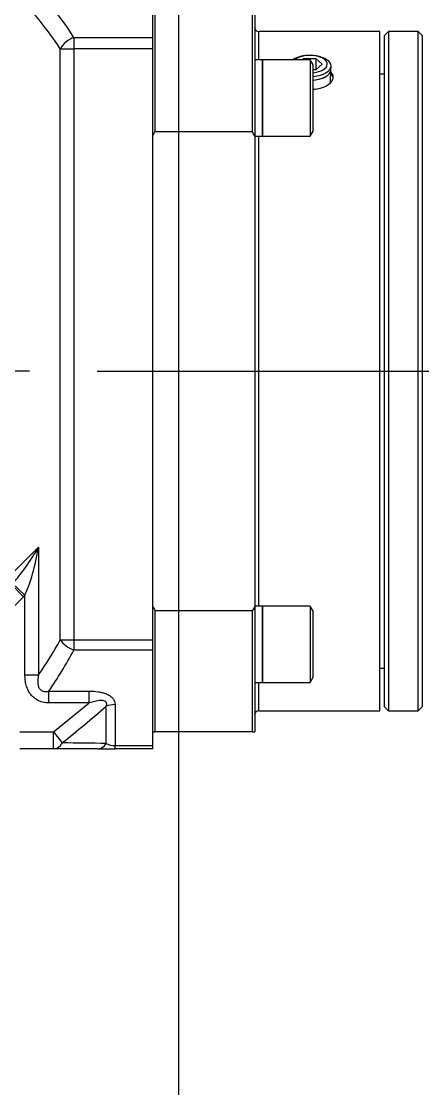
# Model space of a CAD drawing. Header units: millimetres. Extents: x 10462777 to 22643323, y 453826 to 1389191.
# Drawn here: x 11299450.3 to 11299546.4, y 583262.7 to 583518.2 of the extents above; entities that cross this region are included whole.
import ezdxf

# ---------------------------------------------------------------- set-up
doc = ezdxf.new("R2010")
doc.units = ezdxf.units.MM
doc.header["$LTSCALE"] = 200
doc.header["$MEASUREMENT"] = 0
doc.linetypes.add('CENTER2', pattern=[1.125, 0.75, -0.125, 0.125, -0.125])
doc.linetypes.add('PHANTOM', pattern=[2.5, 1.25, -0.25, 0.25, -0.25, 0.25, -0.25])
doc.layers.get('0').update_dxf_attribs({"linetype": 'CONTINUOUS'})
for name, color, linetype in [('$DDT_AUDIT_GENERATED_(276)', 7, 'CONTINUOUS'), ('2', 2, 'CONTINUOUS'), ('A290-7329-X511', 7, 'CONTINUOUS'), ('DV1_DEFAULT', 7, 'CONTINUOUS'), ('LIBRL_A6-BA-12X4', 7, 'CONTINUOUS'), ('LIBRL_A97L-0001-', 7, 'CONTINUOUS')]:
    doc.layers.add(name, color=color, linetype=linetype)
doc.layers.add('LAYOUT', color=8, linetype='CONTINUOUS', lineweight=25)

# ---------------------------------------------------------------- blocks, each defined once
blk = doc.blocks.new('r710ic')
at = {"layer": 'LAYOUT', "color": 3}
blk.add_circle((272041.37, 104232.63), 2050.12, dxfattribs=at)
blk = doc.blocks.new('A$C7DA30AB0')
at = {"layer": '$DDT_AUDIT_GENERATED_(276)', "color": 7, "linetype": 'Continuous', "ltscale": 25.4}
for p, q in [((4797.89, 3112.35, 0), (4797.89, 3083.27, 0)), ((4821.26, 3083.27, 0), (4821.26, 3112.35, 0)), ((4821.77, 3112.35, 0), (4821.77, 3082.35, 0)), ((4851.74, 3107.27, 0), (4822.78, 3107.27, 0)), ((4822.78, 3100.51, 0), (4822.78, 3107.27, 0)), ((4851.74, 2944.71, 0), (4851.74, 3107.27, 0)), ((4853.77, 3107.27, 0), (4852.76, 3106.25, 0)), ((4853.77, 3107.27, 0), (4853.77, 2944.71, 0)), ((4860.88, 3107.27, 0), (4853.77, 3107.27, 0)), ((4860.88, 2944.71, 0), (4860.88, 3107.27, 0)), ((4861.9, 3106.25, 0), (4860.88, 3107.27, 0)), ((4852.76, 3106.25, 0), (4852.76, 2945.72, 0)), ((4861.9, 2945.72, 0), (4861.9, 3106.25, 0)), ((4852.76, 3097.11, 0), (4851.74, 3097.11, 0)), ((4797.38, 3082.35, 0), (4797.89, 3083.27, 0)), ((4821.26, 3083.27, 0), (4797.89, 3083.27, 0)), ((4821.77, 3082.35, 0), (4821.77, 2969.63, 0)), ((4822.78, 2969.75, 0), (4822.78, 3082.22, 0)), ((4797.89, 2968.7, 0), (4797.89, 2939.63, 0)), ((4797.89, 2968.7, 0), (4821.26, 2968.7, 0)), ((4821.77, 2969.63, 0), (4821.26, 2968.7, 0)), ((4821.26, 2939.63, 0), (4821.26, 2968.7, 0)), ((4821.77, 2969.63, 0), (4821.77, 2939.63, 0)), ((4851.74, 2954.87, 0), (4852.76, 2954.87, 0)), ((4822.78, 2944.71, 0), (4822.78, 2951.47, 0)), ((4852.76, 2945.72, 0), (4853.77, 2944.71, 0)), ((4860.88, 2944.71, 0), (4861.9, 2945.72, 0)), ((4822.78, 2944.71, 0), (4851.74, 2944.71, 0)), ((4853.77, 2944.71, 0), (4860.88, 2944.71, 0)), ((4797.38, 2939.63, 0), (4797.89, 2939.63, 0)), ((4821.26, 2939.63, 0), (4797.89, 2939.63, 0)), ((4821.26, 2939.63, 0), (4821.77, 2939.63, 0))]:
    blk.add_line(p, q, dxfattribs=at)
for centre, radius, start, end in [((4822.78, 3108.28, 0), 1.02, 180, 270), ((4628.61, 2976.78, 0), 220.12, 28.6585, 28.933), ((4990.54, 3075.19, 0), 220.12, 208.6585, 208.933), ((4822.78, 2943.69, 0), 1.02, 90, 180)]:
    blk.add_arc(centre, radius, start, end, dxfattribs=at)
blk.add_ellipse((4834.98, 3095.94, 0), major_axis=(5.59, 0), ratio=0.5, start_param=0, end_param=0.467624, dxfattribs=at)
blk.add_open_spline([(4835.8, 3093.45, 0), (4836.97, 3093.55, 0), (4838.09, 3093.86, 0), (4839.96, 3094.87, 0), (4840.56, 3095.64, 0), (4840.57, 3096.79, 0), (4840.38, 3097.18, 0), (4840.03, 3097.53, 0)], degree=3, knots=[0.523596, 0.523596, 0.523596, 0.523596, 0.625, 0.625, 0.75, 0.75, 0.8198649, 0.8198649, 0.8198649, 0.8198649], dxfattribs=at)
at = {"layer": 'A290-7329-X511', "color": 7, "linetype": 'Continuous', "ltscale": 25.4}
for p, q in [((4797.38, 3105.88, 0), (4797.38, 3123.26, 0)), ((4778.51, 3105.88, 0), (4797.38, 3105.88, 0)), ((4778.51, 3105.88, 0), (4778.51, 3103.17, 0)), ((4797.38, 3103.17, 0), (4797.38, 3105.88, 0)), ((4775.26, 3103.17, 0), (4778.51, 3103.17, 0)), ((4775.26, 2961.64, 0), (4775.26, 3103.17, 0)), ((4778.51, 3103.17, 0), (4778.51, 2961.64, 0)), ((4797.38, 3103.17, 0), (4778.51, 3103.17, 0)), ((4797.38, 2961.64, 0), (4797.38, 3103.17, 0)), ((4759.62, 2973.46, 0), (4770.04, 2983.88, 0)), ((4770.04, 2983.88, 0), (4770.04, 2953.27, 0)), ((4766.42, 2972, 0), (4763.55, 2974.88, 0)), ((4766.8, 2972.39, 0), (4763.84, 2975.17, 0)), ((4766.42, 2972, 0), (4756.93, 2962.52, 0)), ((4766.8, 2953.27, 0), (4766.8, 2972.39, 0)), ((4775.26, 2961.64, 0), (4778.51, 2961.64, 0)), ((4778.51, 2961.64, 0), (4778.51, 2959.21, 0)), ((4778.51, 2961.64, 0), (4797.38, 2961.64, 0)), ((4797.38, 2959.21, 0), (4797.38, 2961.64, 0)), ((4797.38, 2959.21, 0), (4778.51, 2959.21, 0)), ((4797.38, 2936.37, 0), (4797.38, 2959.21, 0)), ((4766.8, 2953.27, 0), (4770.04, 2953.27, 0)), ((4772.52, 2946.59, 0), (4772.52, 2949.38, 0)), ((4772.52, 2949.38, 0), (4782.18, 2949.38, 0)), ((4782.18, 2946.59, 0), (4782.18, 2949.38, 0)), ((4782.18, 2946.59, 0), (4772.52, 2946.59, 0)), ((4773.64, 2939.63, 0), (4782.18, 2946.59, 0)), ((4786.26, 2936.86, 0), (4786.26, 2945.76, 0)), ((4788.35, 2946.18, 0), (4788.35, 2936.37, 0)), ((4765.58, 2939.63, 0), (4773.64, 2939.63, 0)), ((4773.64, 2935.56, 0), (4773.64, 2939.63, 0)), ((4773.64, 2939.63, 0), (4775.73, 2937.01, 0)), ((4773.64, 2935.56, 0), (4765.58, 2935.56, 0)), ((4784.17, 2935.56, 0), (4773.64, 2935.56, 0)), ((4784.17, 2935.56, 0), (4788.35, 2935.56, 0)), ((4788.35, 2935.56, 0), (4788.35, 2936.37, 0)), ((4788.35, 2936.37, 0), (4797.38, 2936.37, 0)), ((4797.38, 2935.56, 0), (4788.35, 2935.56, 0)), ((4797.38, 2935.56, 0), (4797.38, 2936.37, 0))]:
    blk.add_line(p, q, dxfattribs=at)
for centre, radius, start, end in [((4433.65, 3359.39, 0), 543.53, 309.0033, 310.4464), ((4687.58, -3549, 0), 6486.61, 89.128313, 89.221323), ((4788.34, 2941.01, 0), 4.64, 243.3114, 270.095)]:
    blk.add_arc(centre, radius, start, end, dxfattribs=at)
for centre, major_axis, ratio, start_param, end_param in [((4713.43, 3025.99, 0), (0, 119.89), 0.72801, 5.441729, 5.632667), ((4710.18, 3025.99, 0), (0, 115.82), 0.753554, 5.441729, 5.632667), ((4778.51, 3103.17, 0), (-3.37, -2.27), 0.595513, 4.330967, 5.436429), ((4766.8, 2983.88, 0), (-6.53, -10.8), 0.222058, 0.779247, 1.704271), ((4766.8, 2983.88, 0), (2.57, 14.37), 0.21907, 3.826548, 4.751573), ((4760.67, 2977.75, 0), (8.4, 8.4), 0.684276, 4.712389, 4.758066), ((4710.18, 3025.99, 0), (0, -107.7), 0.753554, 0.829507, 0.930446), ((4778.51, 2961.64, 0), (-3.54, 1.99), 0.544804, 0.800456, 1.867646), ((4713.43, 3025.99, 0), (0, -111.76), 0.726152, 0.815503, 0.930446), ((4788.35, 2943.27, 0), (-4.06, 0), 0.714125, 4.712389, 5.252808), ((4773.64, 2939.63, 0), (0, 4.06), 0.671769, 3.141593, 4.014005), ((4784.17, 2939.63, 0), (0, 4.06), 0.701964, 3.141593, 3.964223)]:
    blk.add_ellipse(centre, major_axis=major_axis, ratio=ratio, start_param=start_param, end_param=end_param, dxfattribs=at)
for points, knots in [([(4772.52, 2946.59, 0), (4772.1, 2946.59, 0), (4771.69, 2946.63, 0), (4770.88, 2946.79, 0), (4770.48, 2946.91, 0), (4769.73, 2947.25, 0), (4769.38, 2947.46, 0), (4768.72, 2947.98, 0), (4768.43, 2948.27, 0), (4768.05, 2948.76, 0), (4767.93, 2948.93, 0), (4767.72, 2949.29, 0), (4767.62, 2949.47, 0), (4767.35, 2950.03, 0), (4767.21, 2950.41, 0), (4767, 2951.21, 0), (4766.92, 2951.62, 0), (4766.82, 2952.44, 0), (4766.8, 2952.85, 0), (4766.8, 2953.27, 0)], [0, 0, 0, 0, 0.125, 0.125, 0.25, 0.25, 0.375, 0.375, 0.5, 0.5, 0.5625, 0.5625, 0.625, 0.625, 0.75, 0.75, 0.875, 0.875, 1, 1, 1, 1]), ([(4770.04, 2953.27, 0), (4769.95, 2952.8, 0), (4769.88, 2952.33, 0), (4769.86, 2951.62, 0), (4769.87, 2951.37, 0), (4769.93, 2950.89, 0), (4769.98, 2950.66, 0), (4770.11, 2950.32, 0), (4770.17, 2950.2, 0), (4770.29, 2949.99, 0), (4770.37, 2949.89, 0), (4770.54, 2949.71, 0), (4770.63, 2949.63, 0), (4770.84, 2949.5, 0), (4770.95, 2949.44, 0), (4771.18, 2949.36, 0), (4771.31, 2949.33, 0), (4771.55, 2949.29, 0), (4771.67, 2949.28, 0), (4772.04, 2949.28, 0), (4772.28, 2949.32, 0), (4772.52, 2949.38, 0)], [0, 0, 0, 0, 0.25, 0.25, 0.375, 0.375, 0.5, 0.5, 0.5625, 0.5625, 0.625, 0.625, 0.6875, 0.6875, 0.75, 0.75, 0.8125, 0.8125, 0.875, 0.875, 1, 1, 1, 1]), ([(4782.18, 2949.38, 0), (4782.9, 2949.38, 0), (4783.61, 2949.34, 0), (4784.67, 2949.19, 0), (4785.02, 2949.12, 0), (4785.69, 2948.95, 0), (4786.02, 2948.84, 0), (4786.48, 2948.65, 0), (4786.64, 2948.58, 0), (4786.92, 2948.42, 0), (4787.06, 2948.34, 0), (4787.32, 2948.16, 0), (4787.44, 2948.06, 0), (4787.66, 2947.86, 0), (4787.86, 2947.64, 0), (4788.01, 2947.41, 0), (4788.14, 2947.17, 0), (4788.19, 2947.05, 0), (4788.31, 2946.68, 0), (4788.35, 2946.43, 0), (4788.35, 2946.18, 0)], [0, 0, 0, 0, 0.25, 0.25, 0.375, 0.375, 0.5, 0.5, 0.5625, 0.5625, 0.625, 0.625, 0.6875, 0.6875, 0.75, 0.8125, 0.8125, 0.875, 0.875, 1, 1, 1, 1]), ([(4786.26, 2945.76, 0), (4786.29, 2945.86, 0), (4786.32, 2945.95, 0), (4786.35, 2946.13, 0), (4786.36, 2946.23, 0), (4786.35, 2946.41, 0), (4786.33, 2946.5, 0), (4786.26, 2946.67, 0), (4786.21, 2946.75, 0), (4786, 2946.95, 0), (4785.8, 2947.04, 0), (4785.47, 2947.11, 0), (4785.36, 2947.12, 0), (4785.13, 2947.14, 0), (4785.02, 2947.14, 0), (4784.68, 2947.13, 0), (4784.45, 2947.11, 0), (4783.99, 2947.04, 0), (4783.76, 2947, 0), (4783.08, 2946.85, 0), (4782.63, 2946.73, 0), (4782.18, 2946.59, 0)], [0, 0, 0, 0, 0.0625, 0.0625, 0.125, 0.125, 0.1875, 0.1875, 0.25, 0.25, 0.375, 0.375, 0.4375, 0.4375, 0.5, 0.5, 0.625, 0.625, 0.75, 0.75, 1, 1, 1, 1])]:
    blk.add_open_spline(points, degree=3, knots=knots, dxfattribs=at)
at = {"layer": 'DV1_DEFAULT', "color": 1, "linetype": 'CENTER2', "ltscale": 7}
for p, q in [((5992.89, 3025.99, 0), (0, 3025.99, 0)), ((59.09, 3025.99, 0), (6051.98, 3025.99, 0))]:
    blk.add_line(p, q, dxfattribs=at)
at = {"layer": 'LAYOUT', "color": 6, "linetype": 'PHANTOM'}
blk.add_circle((3030.45, 3025.99, 0), 2693.02, dxfattribs=at)
at = {"layer": 'LIBRL_A6-BA-12X4', "color": 7, "linetype": 'Continuous', "ltscale": 25.4}
for p, q in [((4835.08, 3100.51, 0), (4823.6, 3100.51, 0)), ((4823.6, 3100.51, 0), (4823.6, 3082.22, 0)), ((4835.79, 3099.28, 0), (4835.08, 3100.51, 0)), ((4835.08, 3100.51, 0), (4835.08, 3082.22, 0)), ((4835.79, 3083.45, 0), (4835.79, 3099.28, 0)), ((4823.6, 3082.22, 0), (4835.08, 3082.22, 0)), ((4835.08, 3082.22, 0), (4835.79, 3083.45, 0)), ((4835.08, 2969.75, 0), (4823.6, 2969.75, 0)), ((4823.6, 2969.75, 0), (4823.6, 2951.47, 0)), ((4835.79, 2968.52, 0), (4835.08, 2969.75, 0)), ((4835.08, 2969.75, 0), (4835.08, 2951.47, 0)), ((4835.79, 2952.7, 0), (4835.79, 2968.52, 0)), ((4823.6, 2951.47, 0), (4835.08, 2951.47, 0)), ((4835.08, 2951.47, 0), (4835.79, 2952.7, 0))]:
    blk.add_line(p, q, dxfattribs=at)
at = {"layer": 'LIBRL_A97L-0001-', "color": 7, "linetype": 'Continuous', "ltscale": 25.4}
for p, q in [((4823.6, 3100.51, 0), (4821.77, 3100.51, 0)), ((4823.6, 3082.22, 0), (4823.6, 3100.51, 0)), ((4833.51, 3100.75, 0), (4833.23, 3100.51, 0)), ((4833.51, 3100.51, 0), (4833.51, 3100.75, 0)), ((4836.44, 3100.75, 0), (4833.51, 3100.75, 0)), ((4836.44, 3098.21, 0), (4836.44, 3100.75, 0)), ((4837.91, 3099.48, 0), (4836.44, 3100.75, 0)), ((4836.44, 3098.21, 0), (4837.91, 3099.48, 0)), ((4840, 3098.1, 0), (4840.03, 3099, 0)), ((4835.79, 3098.21, 0), (4836.44, 3098.21, 0)), ((4839.89, 3095.09, 0), (4840, 3098.09, 0)), ((4821.77, 3082.22, 0), (4823.6, 3082.22, 0)), ((4823.6, 2969.75, 0), (4821.77, 2969.75, 0)), ((4823.6, 2951.47, 0), (4823.6, 2969.75, 0)), ((4821.77, 2951.47, 0), (4823.6, 2951.47, 0))]:
    blk.add_line(p, q, dxfattribs=at)
for centre, major_axis, start_param, end_param in [((4834.98, 3099.04, 0), (5.05, 0), 0, 2.523813), ((4834.98, 3099.48, 0), (-4.17, 0), 1.766777, 5.77049), ((4834.98, 3099.04, 0), (5.05, 0), 4.873917, 6.283185), ((4834.98, 3098.15, 0), (-5.02, 0), 1.733375, 3.123549), ((4834.98, 3098.14, 0), (5.02, 0), 4.874978, 6.265142), ((4834.98, 3098.14, 0), (5.01, 0), 4.8753, 5.667706)]:
    blk.add_ellipse(centre, major_axis=major_axis, ratio=0.5, start_param=start_param, end_param=end_param, dxfattribs=at)

msp = doc.modelspace()

# ---------------------------------------------------------------- linework, layer by layer
at = {"layer": '2', "color": 252, "linetype": 'Continuous'}
msp.add_line((11299487.91598, 584034.42828, 0), (11299487.91598, 583034.4125, 0), dxfattribs=at)

# ---------------------------------------------------------------- block references
at = {"ltscale": 10}
msp.add_blockref('A$C7DA30AB0', (11294684.4077, 580408.4363, 0), dxfattribs=at)
at = {"layer": 'LAYOUT', "color": 2, "rotation": 270}
msp.add_blockref('r710ic', (11195875.24796, 856316.46559, 0), dxfattribs=at)

doc.saveas('drawing.dxf')
